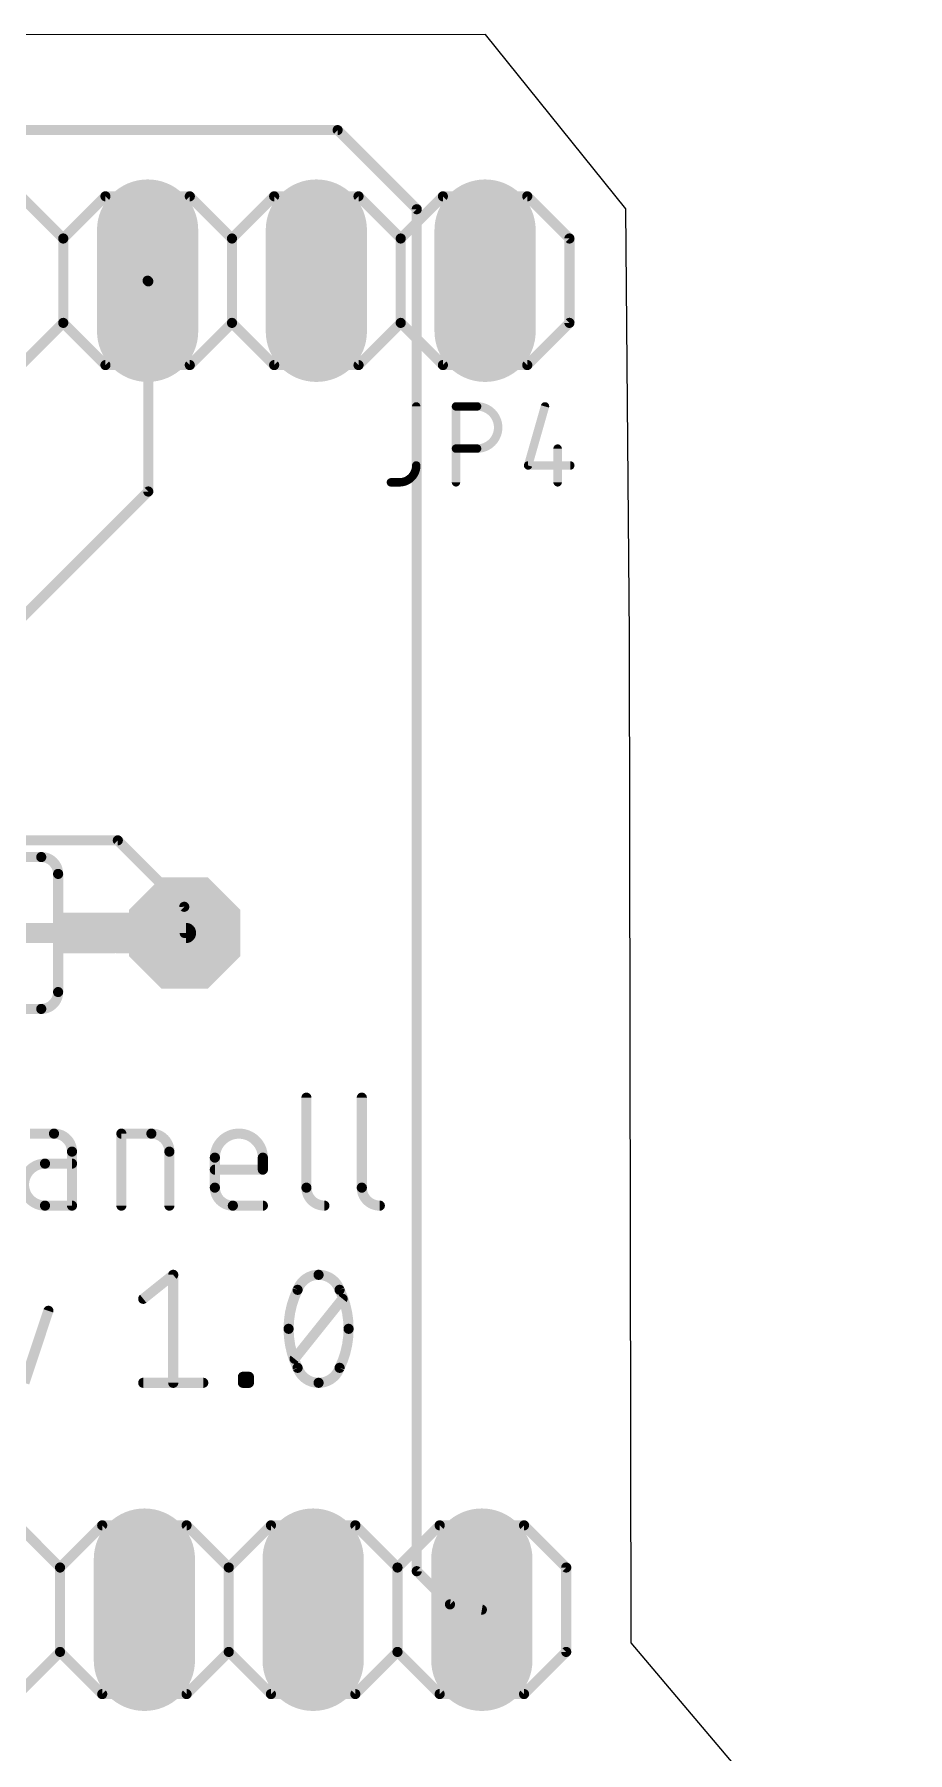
# Model space of a CAD drawing. Extents: x 35 to 96.4, y 45.4 to 90.1.
# Drawn here: x 83.24 to 96.39, y 64.27 to 90.13 of the extents above; entities that cross this region are included whole.
import ezdxf

# ---------------------------------------------------------------- set-up
doc = ezdxf.new("R2010")
doc.units = 0
for name, color, linetype in [('1', 12, 'CONTINUOUS'), ('17', 110, 'CONTINUOUS'), ('20', 31, 'CONTINUOUS'), ('21', 253, 'CONTINUOUS'), ('25', 253, 'CONTINUOUS'), ('51', 253, 'CONTINUOUS')]:
    doc.layers.add(name, color=color, linetype=linetype)

# ---------------------------------------------------------------- blocks, each defined once
blk = doc.blocks.new('RECT')
blk.add_solid([(-0.5, -0.5), (0.5, -0.5), (-0.5, 0.5), (0.5, 0.5)])
blk = doc.blocks.new('LONGP100')
at = {"const_width": 1}
blk.add_lwpolyline([(-0.5, 0), (0.5, 0)], dxfattribs=at)
at = {"const_width": 0.5}
for points in [[(-0.5, 0.25, 1), (-0.5, -0.25)], [(0.5, -0.25, 1), (0.5, 0.25)]]:
    blk.add_lwpolyline(points, format="xyb", dxfattribs=at)
blk = doc.blocks.new('OCTAGONP')
at = {"const_width": 0.5}
blk.add_lwpolyline([(-0.25, -0.1036), (-0.25, 0.1036), (-0.1036, 0.25), (0.1036, 0.25), (0.25, 0.1036), (0.25, -0.1036), (0.1036, -0.25), (-0.1036, -0.25), (-0.25, -0.1036), (-0.25, 0.1036)], dxfattribs=at)

msp = doc.modelspace()

# ---------------------------------------------------------------- linework, layer by layer
at = {"layer": '1'}
for points, const_width in [([(87.809, 88.691), (62.191, 88.691)], 0.1524), ([(89, 87.5), (87.809, 88.691)], 0.1524), ([(89, 67), (89, 87.5)], 0.1524), ([(84.9586, 86.4142), (84.9486, 86.4243)], 0.1524), ([(84.9586, 83.2507), (84.9586, 86.4142)], 0.1524), ([(81.3566, 79.6488), (84.9586, 83.2507)], 0.1524), ([(84.5, 78), (62, 78)], 0.1524), ([(85.5, 77), (84.5, 78)], 0.1524), ([(85.5, 77), (85.5063, 76.6061)], 0.1524), ([(81.4263, 76.6061), (85.5263, 76.6061)], 0.3048), ([(89.5, 66.5), (89, 67)], 0.1524), ([(89.5, 66.5), (89.98, 66.42)], 0.1524)]:
    msp.add_lwpolyline(points, dxfattribs=dict(at, const_width=const_width))
for points, const_width in [([(87.836, 88.7179, 1), (87.7821, 88.664)], 0.0762), ([(87.809, 88.6529, 1), (87.809, 88.7291)], 0.0762), ([(89.0381, 87.5, 1), (88.9619, 87.5)], 0.0762), ([(88.9731, 87.4731, 1), (89.0269, 87.5269)], 0.0762), ([(84.9755, 86.4512, 1), (84.9216, 86.3973)], 0.0762), ([(84.9967, 86.4142, 1), (84.9205, 86.4142)], 0.0762), ([(84.9316, 86.3873, 1), (84.9855, 86.4412)], 0.0762), ([(84.9205, 83.2507, 1), (84.9967, 83.2507)], 0.0762), ([(84.9855, 83.2238, 1), (84.9316, 83.2777)], 0.0762), ([(84.5269, 78.0269, 1), (84.4731, 77.9731)], 0.0762), ([(84.5, 77.9619, 1), (84.5, 78.0381)], 0.0762), ([(85.5381, 77.0006, 1), (85.4619, 76.9994)], 0.0762), ([(85.4731, 76.9731, 1), (85.5269, 77.0269)], 0.0762), ([(85.4682, 76.6054, 1), (85.5444, 76.6067)], 0.0762), ([(85.5263, 76.5299, 1), (85.5263, 76.6823)], 0.1524), ([(88.9619, 67, 1), (89.0381, 67)], 0.0762), ([(89.0269, 67.0269, 1), (88.9731, 66.9731)], 0.0762), ([(89.5063, 66.5376, 1), (89.4937, 66.4624)], 0.0762), ([(89.4731, 66.4731, 1), (89.5269, 66.5269)], 0.0762), ([(89.9737, 66.3824, 1), (89.9863, 66.4576)], 0.0762)]:
    msp.add_lwpolyline(points, format="xyb", dxfattribs=dict(at, const_width=const_width))
at = {"layer": '20'}
for p, q in [((90.0359, 90.1319), (45.9994, 90.0985)), ((92.1464, 87.5054), (90.0359, 90.1319)), ((92.2004, 81.077), (92.1464, 87.5054)), ((92.2253, 65.9209), (92.2004, 81.077)), ((96.3895, 61.0124), (92.2253, 65.9209))]:
    msp.add_line(p, q, dxfattribs=at)
at = {"layer": '21', "const_width": 0.1524}
for points in [[(83.6786, 87.0593), (83.0436, 87.6943)], [(83.6786, 87.0593), (84.3136, 87.6943)], [(84.3136, 87.6943), (85.5836, 87.6943)], [(85.5836, 87.6943), (86.2186, 87.0593)], [(86.2186, 87.0593), (86.8536, 87.6943)], [(86.8536, 87.6943), (88.1236, 87.6943)], [(88.1236, 87.6943), (88.7586, 87.0593)], [(88.7586, 87.0593), (89.3936, 87.6943)], [(89.3936, 87.6943), (90.6636, 87.6943)], [(91.2986, 87.0593), (90.6636, 87.6943)], [(83.6786, 85.7893), (83.6786, 87.0593)], [(86.2186, 85.7893), (86.2186, 87.0593)], [(88.7586, 85.7893), (88.7586, 87.0593)], [(91.2986, 85.7893), (91.2986, 87.0593)], [(83.0436, 85.1543), (83.6786, 85.7893)], [(84.3136, 85.1543), (83.6786, 85.7893)], [(86.2186, 85.7893), (85.5836, 85.1543)], [(86.8536, 85.1543), (86.2186, 85.7893)], [(88.7586, 85.7893), (88.1236, 85.1543)], [(89.3936, 85.1543), (88.7586, 85.7893)], [(90.6636, 85.1543), (91.2986, 85.7893)], [(85.5836, 85.1543), (84.3136, 85.1543)], [(88.1236, 85.1543), (86.8536, 85.1543)], [(90.6636, 85.1543), (89.3936, 85.1543)], [(83.3473, 77.7491), (82.9663, 77.7491)], [(83.6013, 75.7171), (83.6013, 77.4951)], [(83.3473, 75.4631), (82.9663, 75.4631)], [(82.995, 67.69), (83.63, 67.055)], [(83.63, 67.055), (84.265, 67.69)], [(84.265, 67.69), (85.535, 67.69)], [(85.535, 67.69), (86.17, 67.055)], [(86.17, 67.055), (86.805, 67.69)], [(86.805, 67.69), (88.075, 67.69)], [(88.075, 67.69), (88.71, 67.055)], [(88.71, 67.055), (89.345, 67.69)], [(89.345, 67.69), (90.615, 67.69)], [(90.615, 67.69), (91.25, 67.055)], [(83.63, 67.055), (83.63, 65.785)], [(86.17, 67.055), (86.17, 65.785)], [(88.71, 67.055), (88.71, 65.785)], [(91.25, 67.055), (91.25, 65.785)], [(83.63, 65.785), (82.995, 65.15)], [(84.265, 65.15), (83.63, 65.785)], [(86.17, 65.785), (85.535, 65.15)], [(86.805, 65.15), (86.17, 65.785)], [(88.71, 65.785), (88.075, 65.15)], [(89.345, 65.15), (88.71, 65.785)], [(91.25, 65.785), (90.615, 65.15)], [(85.535, 65.15), (84.265, 65.15)], [(88.075, 65.15), (86.805, 65.15)], [(90.615, 65.15), (89.345, 65.15)]]:
    msp.add_lwpolyline(points, dxfattribs=at)
at = {"layer": '21'}
for points, const_width in [([(84.3136, 87.7324, 1), (84.3136, 87.6562)], 0.0762), ([(84.3405, 87.6673, 1), (84.2866, 87.7212)], 0.0762), ([(85.6105, 87.7212, 1), (85.5566, 87.6673)], 0.0762), ([(85.5836, 87.6562, 1), (85.5836, 87.7324)], 0.0762), ([(86.8536, 87.7324, 1), (86.8536, 87.6562)], 0.0762), ([(86.8805, 87.6673, 1), (86.8266, 87.7212)], 0.0762), ([(88.1505, 87.7212, 1), (88.0966, 87.6673)], 0.0762), ([(88.1236, 87.6562, 1), (88.1236, 87.7324)], 0.0762), ([(89.3936, 87.7324, 1), (89.3936, 87.6562)], 0.0762), ([(89.4205, 87.6673, 1), (89.3666, 87.7212)], 0.0762), ([(90.6905, 87.7212, 1), (90.6366, 87.6673)], 0.0762), ([(90.6636, 87.6562, 1), (90.6636, 87.7324)], 0.0762), ([(83.6516, 87.0862, 1), (83.7055, 87.0323)], 0.0762), ([(83.7167, 87.0593, 1), (83.6405, 87.0593)], 0.0762), ([(83.6516, 87.0323, 1), (83.7055, 87.0862)], 0.0762), ([(86.1916, 87.0862, 1), (86.2455, 87.0323)], 0.0762), ([(86.2567, 87.0593, 1), (86.1805, 87.0593)], 0.0762), ([(86.1916, 87.0323, 1), (86.2455, 87.0862)], 0.0762), ([(88.7316, 87.0862, 1), (88.7855, 87.0323)], 0.0762), ([(88.7967, 87.0593, 1), (88.7205, 87.0593)], 0.0762), ([(88.7316, 87.0323, 1), (88.7855, 87.0862)], 0.0762), ([(91.3367, 87.0593, 1), (91.2605, 87.0593)], 0.0762), ([(91.2716, 87.0323, 1), (91.3255, 87.0862)], 0.0762), ([(83.7055, 85.8162, 1), (83.6516, 85.7623)], 0.0762), ([(83.6405, 85.7893, 1), (83.7167, 85.7893)], 0.0762), ([(83.7055, 85.7623, 1), (83.6516, 85.8162)], 0.0762), ([(86.2455, 85.8162, 1), (86.1916, 85.7623)], 0.0762), ([(86.1805, 85.7893, 1), (86.2567, 85.7893)], 0.0762), ([(86.2455, 85.7623, 1), (86.1916, 85.8162)], 0.0762), ([(88.7855, 85.8162, 1), (88.7316, 85.7623)], 0.0762), ([(88.7205, 85.7893, 1), (88.7967, 85.7893)], 0.0762), ([(88.7855, 85.7623, 1), (88.7316, 85.8162)], 0.0762), ([(91.2605, 85.7893, 1), (91.3367, 85.7893)], 0.0762), ([(91.3255, 85.7623, 1), (91.2716, 85.8162)], 0.0762), ([(84.3136, 85.1924, 1), (84.3136, 85.1162)], 0.0762), ([(84.2866, 85.1273, 1), (84.3405, 85.1812)], 0.0762), ([(85.5566, 85.1812, 1), (85.6105, 85.1273)], 0.0762), ([(85.5836, 85.1162, 1), (85.5836, 85.1924)], 0.0762), ([(86.8536, 85.1924, 1), (86.8536, 85.1162)], 0.0762), ([(86.8266, 85.1273, 1), (86.8805, 85.1812)], 0.0762), ([(88.0966, 85.1812, 1), (88.1505, 85.1273)], 0.0762), ([(88.1236, 85.1162, 1), (88.1236, 85.1924)], 0.0762), ([(89.3936, 85.1924, 1), (89.3936, 85.1162)], 0.0762), ([(89.3666, 85.1273, 1), (89.4205, 85.1812)], 0.0762), ([(90.6366, 85.1812, 1), (90.6905, 85.1273)], 0.0762), ([(90.6636, 85.1162, 1), (90.6636, 85.1924)], 0.0762), ([(83.6013, 77.4951, 0.4142), (83.3473, 77.7491)], 0.1524), ([(83.3473, 77.7872, 1), (83.3473, 77.711)], 0.0762), ([(83.3473, 77.711, 1), (83.3473, 77.7872)], 0.0762), ([(83.6394, 77.4951, 1), (83.5632, 77.4951)], 0.0762), ([(83.5632, 77.4951, 1), (83.6394, 77.4951)], 0.0762), ([(83.3473, 75.4631, 0.4142), (83.6013, 75.7171)], 0.1524), ([(83.6394, 75.7171, 1), (83.5632, 75.7171)], 0.0762), ([(83.3473, 75.5012, 1), (83.3473, 75.425)], 0.0762), ([(83.3473, 75.425, 1), (83.3473, 75.5012)], 0.0762), ([(83.5632, 75.7171, 1), (83.6394, 75.7171)], 0.0762), ([(84.265, 67.7281, 1), (84.265, 67.6519)], 0.0762), ([(84.2919, 67.6631, 1), (84.2381, 67.7169)], 0.0762), ([(85.5619, 67.7169, 1), (85.5081, 67.6631)], 0.0762), ([(85.535, 67.6519, 1), (85.535, 67.7281)], 0.0762), ([(86.805, 67.7281, 1), (86.805, 67.6519)], 0.0762), ([(86.8319, 67.6631, 1), (86.7781, 67.7169)], 0.0762), ([(88.1019, 67.7169, 1), (88.0481, 67.6631)], 0.0762), ([(88.075, 67.6519, 1), (88.075, 67.7281)], 0.0762), ([(89.345, 67.7281, 1), (89.345, 67.6519)], 0.0762), ([(89.3719, 67.6631, 1), (89.3181, 67.7169)], 0.0762), ([(90.6419, 67.7169, 1), (90.5881, 67.6631)], 0.0762), ([(90.615, 67.6519, 1), (90.615, 67.7281)], 0.0762), ([(83.6681, 67.055, 1), (83.5919, 67.055)], 0.0762), ([(83.6031, 67.0819, 1), (83.6569, 67.0281)], 0.0762), ([(83.6031, 67.0281, 1), (83.6569, 67.0819)], 0.0762), ([(86.2081, 67.055, 1), (86.1319, 67.055)], 0.0762), ([(86.1431, 67.0819, 1), (86.1969, 67.0281)], 0.0762), ([(86.1431, 67.0281, 1), (86.1969, 67.0819)], 0.0762), ([(88.7481, 67.055, 1), (88.6719, 67.055)], 0.0762), ([(88.6831, 67.0819, 1), (88.7369, 67.0281)], 0.0762), ([(88.6831, 67.0281, 1), (88.7369, 67.0819)], 0.0762), ([(91.2881, 67.055, 1), (91.2119, 67.055)], 0.0762), ([(91.2231, 67.0281, 1), (91.2769, 67.0819)], 0.0762), ([(83.5919, 65.785, 1), (83.6681, 65.785)], 0.0762), ([(83.6569, 65.8119, 1), (83.6031, 65.7581)], 0.0762), ([(83.6569, 65.7581, 1), (83.6031, 65.8119)], 0.0762), ([(86.1319, 65.785, 1), (86.2081, 65.785)], 0.0762), ([(86.1969, 65.8119, 1), (86.1431, 65.7581)], 0.0762), ([(86.1969, 65.7581, 1), (86.1431, 65.8119)], 0.0762), ([(88.6719, 65.785, 1), (88.7481, 65.785)], 0.0762), ([(88.7369, 65.8119, 1), (88.6831, 65.7581)], 0.0762), ([(88.7369, 65.7581, 1), (88.6831, 65.8119)], 0.0762), ([(91.2119, 65.785, 1), (91.2881, 65.785)], 0.0762), ([(91.2769, 65.7581, 1), (91.2231, 65.8119)], 0.0762), ([(84.265, 65.1881, 1), (84.265, 65.1119)], 0.0762), ([(84.2381, 65.1231, 1), (84.2919, 65.1769)], 0.0762), ([(85.5081, 65.1769, 1), (85.5619, 65.1231)], 0.0762), ([(85.535, 65.1119, 1), (85.535, 65.1881)], 0.0762), ([(86.805, 65.1881, 1), (86.805, 65.1119)], 0.0762), ([(86.7781, 65.1231, 1), (86.8319, 65.1769)], 0.0762), ([(88.0481, 65.1769, 1), (88.1019, 65.1231)], 0.0762), ([(88.075, 65.1119, 1), (88.075, 65.1881)], 0.0762), ([(89.345, 65.1881, 1), (89.345, 65.1119)], 0.0762), ([(89.3181, 65.1231, 1), (89.3719, 65.1769)], 0.0762), ([(90.5881, 65.1769, 1), (90.6419, 65.1231)], 0.0762), ([(90.615, 65.1119, 1), (90.615, 65.1881)], 0.0762)]:
    msp.add_lwpolyline(points, format="xyb", dxfattribs=dict(at, const_width=const_width))
at = {"layer": '25'}
for points, const_width in [([(89.0241, 84.532, 1), (88.9606, 84.532)], 0.0635), ([(89.6222, 84.532, 1), (89.5587, 84.532)], 0.0635), ([(89.5904, 84.5637, 1), (89.5904, 84.5002)], 0.0635), ([(89.9079, 83.897, 1), (89.9079, 84.532)], 0.127), ([(89.9079, 84.5637, 1), (89.9079, 84.5002)], 0.0635), ([(89.9079, 84.5002, 1), (89.9079, 84.5637)], 0.0635), ([(90.9608, 84.5232, 1), (90.8997, 84.5407)], 0.0635), ([(89.5904, 83.9287, 1), (89.5904, 83.8652)], 0.0635), ([(89.9079, 83.9287, 1), (89.9079, 83.8652)], 0.0635), ([(89.9079, 83.8652, 1), (89.9079, 83.9287)], 0.0635), ([(91.1525, 83.897, 1), (91.089, 83.897)], 0.0635), ([(88.7384, 83.389, 0.4142), (88.9924, 83.643)], 0.127), ([(89.0241, 83.643, 1), (88.9606, 83.643)], 0.0635), ([(88.9606, 83.643, 1), (89.0241, 83.643)], 0.0635), ([(90.6457, 83.6517, 1), (90.7068, 83.6342)], 0.0635), ([(90.6763, 83.6747, 1), (90.6763, 83.6112)], 0.0635), ([(91.3113, 83.6112, 1), (91.3113, 83.6747)], 0.0635), ([(88.6114, 83.4207, 1), (88.6114, 83.3572)], 0.0635), ([(88.7384, 83.4207, 1), (88.7384, 83.3572)], 0.0635), ([(88.7384, 83.3572, 1), (88.7384, 83.4207)], 0.0635), ([(89.5587, 83.389, 1), (89.6222, 83.389)], 0.0635), ([(91.089, 83.389, 1), (91.1525, 83.389)], 0.0635), ([(87.3773, 74.1277, 1), (87.3011, 74.1277)], 0.0762), ([(88.211, 74.1277, 1), (88.1348, 74.1277)], 0.0762), ([(83.8103, 73.3149, 0.4142), (83.5393, 73.5858)], 0.1524), ([(83.5393, 73.6239, 1), (83.5393, 73.5477)], 0.0762), ([(83.5393, 73.5477, 1), (83.5393, 73.6239)], 0.0762), ([(84.5921, 73.5858, 1), (84.5159, 73.5858)], 0.0762), ([(84.554, 73.6239, 1), (84.554, 73.5477)], 0.0762), ([(85.2765, 73.3149, 0.4142), (85.0056, 73.5858)], 0.1524), ([(85.0056, 73.6239, 1), (85.0056, 73.5477)], 0.0762), ([(85.0056, 73.5477, 1), (85.0056, 73.6239)], 0.0762), ([(86.6833, 73.2246, 1), (85.9608, 73.2246)], 0.1524), ([(83.4039, 73.1343, 1), (83.4039, 72.5021)], 0.1524), ([(83.4039, 73.1724, 1), (83.4039, 73.0962)], 0.0762), ([(83.4039, 73.0962, 1), (83.4039, 73.1724)], 0.0762), ([(83.8484, 73.3149, 1), (83.7722, 73.3149)], 0.0762), ([(83.7722, 73.3149, 1), (83.8484, 73.3149)], 0.0762), ([(83.8103, 73.0962, 1), (83.8103, 73.1724)], 0.0762), ([(85.3146, 73.3149, 1), (85.2384, 73.3149)], 0.0762), ([(85.2384, 73.3149, 1), (85.3146, 73.3149)], 0.0762), ([(85.9989, 73.2246, 1), (85.9227, 73.2246)], 0.0762), ([(85.9227, 73.2246, 1), (85.9989, 73.2246)], 0.0762), ([(86.7214, 73.2246, 1), (86.6452, 73.2246)], 0.0762), ([(86.6452, 73.2246, 1), (86.7214, 73.2246)], 0.0762), ([(85.9608, 73.0821, 1), (85.9608, 73.0059)], 0.0762), ([(86.6452, 73.044, 1), (86.7214, 73.044)], 0.0762), ([(86.6833, 73.0059, 1), (86.6833, 73.0821)], 0.0762), ([(85.9608, 72.773, 0.4142), (86.2318, 72.5021)], 0.1524), ([(85.9989, 72.773, 1), (85.9227, 72.773)], 0.0762), ([(85.9227, 72.773, 1), (85.9989, 72.773)], 0.0762), ([(87.3392, 72.773, 0.4142), (87.6102, 72.5021)], 0.1524), ([(87.3773, 72.773, 1), (87.3011, 72.773)], 0.0762), ([(87.3011, 72.773, 1), (87.3773, 72.773)], 0.0762), ([(88.1729, 72.773, 0.4142), (88.4438, 72.5021)], 0.1524), ([(88.211, 72.773, 1), (88.1348, 72.773)], 0.0762), ([(88.1348, 72.773, 1), (88.211, 72.773)], 0.0762), ([(83.4039, 72.5402, 1), (83.4039, 72.464)], 0.0762), ([(83.4039, 72.464, 1), (83.4039, 72.5402)], 0.0762), ([(83.7722, 72.5021, 1), (83.8484, 72.5021)], 0.0762), ([(83.8103, 72.464, 1), (83.8103, 72.5402)], 0.0762), ([(84.5159, 72.5021, 1), (84.5921, 72.5021)], 0.0762), ([(85.2384, 72.5021, 1), (85.3146, 72.5021)], 0.0762), ([(86.2318, 72.5402, 1), (86.2318, 72.464)], 0.0762), ([(86.2318, 72.464, 1), (86.2318, 72.5402)], 0.0762), ([(86.6833, 72.464, 1), (86.6833, 72.5402)], 0.0762), ([(87.6102, 72.464, 1), (87.6102, 72.5402)], 0.0762), ([(88.4438, 72.464, 1), (88.4438, 72.5402)], 0.0762), ([(85.3721, 71.4607, 1), (85.2959, 71.4607)], 0.0762), ([(85.3578, 71.4309, 1), (85.3102, 71.4904)], 0.0762), ([(87.5224, 71.4607, 0.3205), (87.2063, 71.2349)], 0.1524), ([(87.8385, 71.2349, 0.3205), (87.5224, 71.4607)], 0.1524), ([(87.5224, 71.4988, 1), (87.5224, 71.4226)], 0.0762), ([(87.5224, 71.4226, 1), (87.5224, 71.4988)], 0.0762), ([(84.8587, 71.1292, 1), (84.9063, 71.0697)], 0.0762), ([(87.2063, 71.2349, 0.1139), (87.0708, 70.6479)], 0.1524), ([(87.1703, 71.2473, 1), (87.2423, 71.2226)], 0.0762), ([(87.2406, 71.2182, 1), (87.1721, 71.2516)], 0.0762), ([(87.8727, 71.2516, 1), (87.8042, 71.2182)], 0.0762), ([(87.974, 70.6479, 0.1139), (87.8385, 71.2349)], 0.1524), ([(87.8024, 71.2226, 1), (87.8745, 71.2473)], 0.0762), ([(87.9134, 71.0756, 1), (87.8539, 71.1232)], 0.0762), ([(83.4909, 70.9068, 1), (83.4187, 70.9309)], 0.0762), ([(87.0708, 70.6479, 0.1139), (87.2063, 70.0609)], 0.1524), ([(87.1089, 70.6479, 1), (87.0327, 70.6479)], 0.0762), ([(87.0327, 70.6479, 1), (87.1089, 70.6479)], 0.0762), ([(87.8385, 70.0609, 0.1139), (87.974, 70.6479)], 0.1524), ([(88.0121, 70.6479, 1), (87.9359, 70.6479)], 0.0762), ([(87.9359, 70.6479, 1), (88.0121, 70.6479)], 0.0762), ([(87.1314, 70.2201, 1), (87.1909, 70.1725)], 0.0762), ([(87.2063, 70.0609, 0.3205), (87.5224, 69.8351)], 0.1524), ([(87.2423, 70.0732, 1), (87.1703, 70.0485)], 0.0762), ([(87.1721, 70.0442, 1), (87.2406, 70.0776)], 0.0762), ([(87.5224, 69.8351, 0.3205), (87.8385, 70.0609)], 0.1524), ([(87.8042, 70.0776, 1), (87.8727, 70.0442)], 0.0762), ([(87.8745, 70.0485, 1), (87.8024, 70.0732)], 0.0762), ([(84.8825, 69.8732, 1), (84.8825, 69.797)], 0.0762), ([(85.2959, 69.8351, 1), (85.3721, 69.8351)], 0.0762), ([(85.7856, 69.797, 1), (85.7856, 69.8732)], 0.0762), ([(86.4212, 69.9254, 1), (86.345, 69.9254)], 0.0762), ([(86.3831, 69.9635, 1), (86.3831, 69.8873)], 0.0762), ([(86.3831, 69.8732, 1), (86.3831, 69.797)], 0.0762), ([(86.345, 69.8351, 1), (86.4212, 69.8351)], 0.0762), ([(86.5115, 69.9254, 1), (86.4353, 69.9254)], 0.0762), ([(86.4353, 69.8351, 1), (86.5115, 69.8351)], 0.0762), ([(86.4734, 69.8873, 1), (86.4734, 69.9635)], 0.0762), ([(86.4734, 69.797, 1), (86.4734, 69.8732)], 0.0762), ([(87.5224, 69.8732, 1), (87.5224, 69.797)], 0.0762), ([(87.5224, 69.797, 1), (87.5224, 69.8732)], 0.0762)]:
    msp.add_lwpolyline(points, format="xyb", dxfattribs=dict(at, const_width=const_width))
for points, const_width in [([(88.9924, 84.532), (88.9924, 83.643)], 0.127), ([(89.5904, 83.389), (89.5904, 84.532)], 0.127), ([(89.5904, 84.532), (89.9079, 84.532)], 0.127), ([(90.9303, 84.532), (90.6763, 83.643)], 0.127), ([(89.9079, 83.897), (89.5904, 83.897)], 0.127), ([(91.1208, 83.897), (91.1208, 83.389)], 0.127), ([(90.6763, 83.643), (91.3113, 83.643)], 0.127), ([(88.7384, 83.389), (88.6114, 83.389)], 0.127), ([(87.3392, 74.1277), (87.3392, 72.773)], 0.1524), ([(88.1729, 74.1277), (88.1729, 72.773)], 0.1524), ([(83.5393, 73.5858), (83.1781, 73.5858)], 0.1524), ([(84.554, 72.5021), (84.554, 73.5858)], 0.1524), ([(84.554, 73.5858), (85.0056, 73.5858)], 0.1524), ([(83.8103, 73.1343), (83.4039, 73.1343)], 0.1524), ([(83.8103, 72.5021), (83.8103, 73.3149)], 0.1524), ([(85.2765, 73.3149), (85.2765, 72.5021)], 0.1524), ([(85.9608, 72.773), (85.9608, 73.2246)], 0.1524), ([(86.6833, 73.2246), (86.6833, 73.044)], 0.1524), ([(86.6833, 73.044), (85.9608, 73.044)], 0.1524), ([(83.4039, 72.5021), (83.8103, 72.5021)], 0.1524), ([(86.6833, 72.5021), (86.2318, 72.5021)], 0.1524), ([(84.8825, 71.0994), (85.334, 71.4607)], 0.1524), ([(85.334, 71.4607), (85.334, 69.8351)], 0.1524), ([(87.1612, 70.1963), (87.8836, 71.0994)], 0.1524), ([(83.0936, 69.8351), (83.4548, 70.9188)], 0.1524), ([(84.8825, 69.8351), (85.7856, 69.8351)], 0.1524), ([(86.3831, 69.8351), (86.3831, 69.9254)], 0.1524), ([(86.3831, 69.9254), (86.4734, 69.9254)], 0.1524), ([(86.4734, 69.8351), (86.3831, 69.8351)], 0.1524), ([(86.4734, 69.9254), (86.4734, 69.8351)], 0.1524)]:
    msp.add_lwpolyline(points, dxfattribs=dict(at, const_width=const_width))
at = {"layer": '51', "const_width": 0.6096}
msp.add_lwpolyline([(85.5063, 76.6061), (84.4903, 76.6061)], dxfattribs=at)
at = {"layer": '51', "const_width": 0.3048}
for points in [[(84.4903, 76.7585, 1), (84.4903, 76.4537)], [(85.5063, 76.4537, 1), (85.5063, 76.7585)]]:
    msp.add_lwpolyline(points, format="xyb", dxfattribs=at)

# ---------------------------------------------------------------- block references
at = {"layer": '17', "xscale": 1.524, "yscale": 1.524}
for p, rotation in [((84.9486, 86.4243), 270), ((84.9486, 86.4243), 270), ((87.4886, 86.4243), 270), ((87.4886, 86.4243), 270), ((90.0286, 86.4243), 270), ((90.0286, 86.4243), 270), ((84.9, 66.42), 90), ((84.9, 66.42), 90), ((87.44, 66.42), 90), ((87.44, 66.42), 90), ((89.98, 66.42), 90), ((89.98, 66.42), 90)]:
    msp.add_blockref('LONGP100', p, dxfattribs=dict(at, rotation=rotation))
at = {"layer": '17', "xscale": 1.6764, "yscale": 1.6764}
msp.add_blockref('OCTAGONP', (85.5063, 76.6061), dxfattribs=at)
msp.add_blockref('OCTAGONP', (85.5063, 76.6061), dxfattribs=at)
at = {"layer": '21', "xscale": 0.8636, "yscale": 0.6096}
msp.add_blockref('RECT', (84.0331, 76.6061), dxfattribs=at)
at = {"layer": '51', "xscale": 0.508, "yscale": 0.508, "rotation": 180}
for p in [(84.9486, 86.4243), (87.4886, 86.4243), (90.0286, 86.4243)]:
    msp.add_blockref('RECT', p, dxfattribs=at)
at = {"layer": '51', "xscale": 0.508, "yscale": 0.508}
for p in [(84.9, 66.42), (87.44, 66.42), (89.98, 66.42)]:
    msp.add_blockref('RECT', p, dxfattribs=at)

doc.saveas('drawing.dxf')
